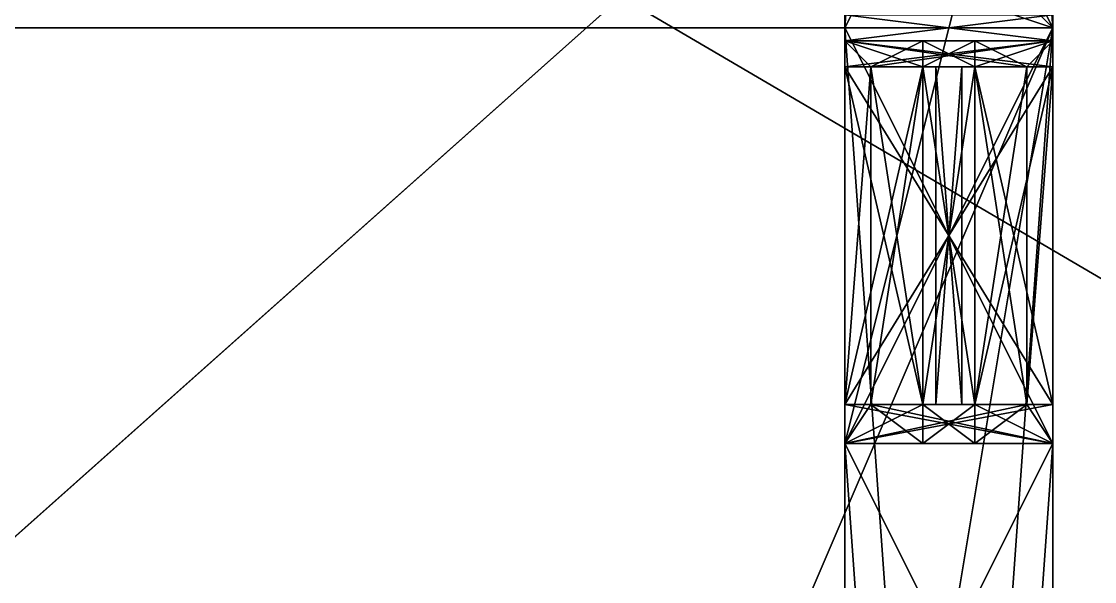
# Model space of a CAD drawing. Extents: x -3136 to 3456, y -896 to 5632.
# Drawn here: x -79.4 to 3.2, y 1749.4 to 1792.5 of the extents above; entities that cross this region are included whole.
import ezdxf

# ---------------------------------------------------------------- set-up
doc = ezdxf.new("R2010")
doc.units = 0

msp = doc.modelspace()

# ---------------------------------------------------------------- meshes
at = {"layer": 'OBJECT028', "color": 50}
mesh = msp.add_polyface(dxfattribs=at)
corners = [(-16, 2016, 128), (-16, 2048, 128), (0, 2048, 128), (0, 2016, 128), (-16, 1824), (-16, 1792), (0, 1792), (0, 1824)]
mesh.append_faces([[corners[k] for k in face] for face in [(1, 3, 0), (5, 7, 4), (6, 2, 7), (4, 0, 5), (1, 7, 2), (5, 3, 6)]], dxfattribs={"vtx0": -1})
mesh.append_faces([[corners[k] for k in face] for face in [(1, 2, 3), (5, 6, 7), (6, 3, 2), (4, 1, 0), (1, 4, 7), (5, 0, 3)]], dxfattribs={"vtx2": -1})
at = {"layer": 'OBJECT029', "color": 50}
mesh = msp.add_polyface(dxfattribs=at)
corners = [(-16, 1536, 128), (-16, 1568, 128), (0, 1568, 128), (0, 1536, 128), (-16, 1792), (-16, 1760), (0, 1760), (0, 1792)]
mesh.append_faces([[corners[k] for k in face] for face in [(1, 3, 0), (5, 7, 4), (4, 0, 5), (6, 2, 7), (5, 3, 6), (1, 7, 2)]], dxfattribs={"vtx0": -1})
mesh.append_faces([[corners[k] for k in face] for face in [(1, 2, 3), (5, 6, 7), (4, 1, 0), (6, 3, 2), (5, 0, 3), (1, 4, 7)]], dxfattribs={"vtx2": -1})
at = {"layer": 'OBJECT036', "color": 50}
mesh = msp.add_polyface(dxfattribs=at)
corners = [(-16, 2048, 288), (-16, 2016, 288), (0, 2016, 288), (0, 2048, 288), (-16, 1792, 416), (-16, 1824, 416), (0, 1824, 416), (0, 1792, 416)]
mesh.append_faces([[corners[k] for k in face] for face in [(1, 3, 0), (5, 7, 4), (0, 4, 1), (2, 6, 3), (5, 3, 6), (1, 7, 2)]], dxfattribs={"vtx0": -1})
mesh.append_faces([[corners[k] for k in face] for face in [(1, 2, 3), (5, 6, 7), (0, 5, 4), (2, 7, 6), (5, 0, 3), (1, 4, 7)]], dxfattribs={"vtx2": -1})
at = {"layer": 'OBJECT037', "color": 50}
mesh = msp.add_polyface(dxfattribs=at)
corners = [(-16, 1568, 288), (-16, 1536, 288), (0, 1536, 288), (0, 1568, 288), (-16, 1760, 416), (-16, 1792, 416), (0, 1792, 416), (0, 1760, 416)]
mesh.append_faces([[corners[k] for k in face] for face in [(1, 3, 0), (5, 7, 4), (2, 6, 3), (0, 4, 1), (1, 7, 2), (5, 3, 6)]], dxfattribs={"vtx0": -1})
mesh.append_faces([[corners[k] for k in face] for face in [(1, 2, 3), (5, 6, 7), (2, 7, 6), (0, 5, 4), (1, 4, 7), (5, 0, 3)]], dxfattribs={"vtx2": -1})
at = {"layer": 'OBJECT053', "color": 50}
mesh = msp.add_polyface(dxfattribs=at)
corners = [(-768, 2048, 144), (0, 2048, 144), (0, 0, 144), (-768, 0, 144), (-768, 0, 128), (0, 0, 128), (0, 2048, 128), (-768, 2048, 128)]
mesh.append_faces([[corners[k] for k in face] for face in [(1, 3, 0), (5, 7, 4), (5, 1, 6), (6, 0, 7), (4, 2, 5), (7, 3, 4)]], dxfattribs={"vtx0": -1})
mesh.append_faces([[corners[k] for k in face] for face in [(1, 2, 3), (5, 6, 7), (5, 2, 1), (6, 1, 0), (4, 3, 2), (7, 0, 3)]], dxfattribs={"vtx2": -1})
at = {"layer": 'OBJECT067', "color": 50}
mesh = msp.add_polyface(dxfattribs=at)
corners = [(-2944, -896, 2176), (-2944, 5504, 2176), (3456, 5504, 2176), (3456, -896, 2176), (-2944, 5504, 2048), (-2944, -896, 2048), (3456, -896, 2048), (3456, 5504, 2048)]
mesh.append_faces([[corners[k] for k in face] for face in [(1, 3, 0), (5, 7, 4), (4, 0, 5), (6, 2, 7), (7, 1, 4), (5, 3, 6)]], dxfattribs={"vtx0": -1})
mesh.append_faces([[corners[k] for k in face] for face in [(1, 2, 3), (5, 6, 7), (4, 1, 0), (6, 3, 2), (7, 2, 1), (5, 0, 3)]], dxfattribs={"vtx2": -1})
at = {"layer": 'OBJECT123', "color": 50}
mesh = msp.add_polyface(dxfattribs=at)
corners = [(-16, 1728, 272), (-16, 1728, 256), (-16, 1760, 256), (-16, 1760, 272), (0, 1760, 272), (0, 1760, 256), (0, 1728, 256), (0, 1728, 272)]
mesh.append_faces([[corners[k] for k in face] for face in [(1, 3, 0), (5, 7, 4), (6, 0, 7), (2, 4, 3), (3, 7, 0), (1, 5, 2)]], dxfattribs={"vtx0": -1})
mesh.append_faces([[corners[k] for k in face] for face in [(1, 2, 3), (5, 6, 7), (6, 1, 0), (2, 5, 4), (3, 4, 7), (1, 6, 5)]], dxfattribs={"vtx2": -1})
at = {"layer": 'OBJECT124', "color": 50}
mesh = msp.add_polyface(dxfattribs=at)
corners = [(-16, 1728, 256), (-16, 1728, 168), (-16, 1760, 168), (-16, 1760, 256), (0, 1760, 256), (0, 1760, 168), (0, 1728, 168), (0, 1728, 256)]
mesh.append_faces([[corners[k] for k in face] for face in [(1, 3, 0), (5, 7, 4), (6, 0, 7), (2, 4, 3), (3, 7, 0), (1, 5, 2)]], dxfattribs={"vtx0": -1})
mesh.append_faces([[corners[k] for k in face] for face in [(1, 2, 3), (5, 6, 7), (6, 1, 0), (2, 5, 4), (3, 4, 7), (1, 6, 5)]], dxfattribs={"vtx2": -1})
at = {"layer": 'OBJECT125', "color": 50}
mesh = msp.add_polyface(dxfattribs=at)
corners = [(-16, 1728, 168), (-16, 1728, 144), (-16, 1760, 144), (-16, 1760, 168), (0, 1760, 168), (0, 1760, 144), (0, 1728, 144), (0, 1728, 168)]
mesh.append_faces([[corners[k] for k in face] for face in [(1, 3, 0), (5, 7, 4), (6, 0, 7), (2, 4, 3), (1, 5, 2), (3, 7, 0)]], dxfattribs={"vtx0": -1})
mesh.append_faces([[corners[k] for k in face] for face in [(1, 2, 3), (5, 6, 7), (6, 1, 0), (2, 5, 4), (1, 6, 5), (3, 4, 7)]], dxfattribs={"vtx2": -1})
at = {"layer": 'OBJECT1271', "color": 50}
mesh = msp.add_polyface(dxfattribs=at)
corners = [(-384, 1728, 432), (-384, 2000, 432), (80, 2000, 432), (80, 1728, 432), (-384, 2000, 240), (-384, 1728, 240), (80, 1728, 240), (80, 2000, 240)]
mesh.append_faces([[corners[k] for k in face] for face in [(1, 3, 0), (5, 7, 4), (4, 0, 5), (6, 2, 7), (7, 1, 4), (5, 3, 6)]], dxfattribs={"vtx0": -1})
mesh.append_faces([[corners[k] for k in face] for face in [(1, 2, 3), (5, 6, 7), (4, 1, 0), (6, 3, 2), (7, 2, 1), (5, 0, 3)]], dxfattribs={"vtx2": -1})
at = {"layer": 'OBJECT263', "color": 50}
mesh = msp.add_polyface(dxfattribs=at)
corners = [(-768, 1792, 288), (-768, 2048, 288), (0, 2048, 288), (0, 1792, 288), (0, 2048, 272), (-768, 2048, 272), (-768, 1792, 272), (0, 1792, 272)]
mesh.append_faces([[corners[k] for k in face] for face in [(1, 3, 0), (5, 7, 4), (4, 1, 5), (7, 2, 4), (5, 0, 6), (6, 3, 7)]], dxfattribs={"vtx0": -1})
mesh.append_faces([[corners[k] for k in face] for face in [(1, 2, 3), (5, 6, 7), (4, 2, 1), (7, 3, 2), (5, 1, 0), (6, 0, 3)]], dxfattribs={"vtx2": -1})
at = {"layer": 'OBJECT264', "color": 50}
mesh = msp.add_polyface(dxfattribs=at)
corners = [(0, 0, 288), (-768, 0, 288), (-768, 1792, 288), (0, 1792, 288), (-768, 1792, 272), (-768, 0, 272), (0, 0, 272), (0, 1792, 272)]
mesh.append_faces([[corners[k] for k in face] for face in [(1, 3, 0), (5, 7, 4), (5, 0, 6), (6, 3, 7), (4, 1, 5), (7, 2, 4)]], dxfattribs={"vtx0": -1})
mesh.append_faces([[corners[k] for k in face] for face in [(1, 2, 3), (5, 6, 7), (5, 1, 0), (6, 0, 3), (4, 2, 1), (7, 3, 2)]], dxfattribs={"vtx2": -1})
at = {"layer": 'OBJECT293', "color": 50}
mesh = msp.add_polyface(dxfattribs=at)
corners = [(-2048, 0, 432), (-2048, 1824, 432), (-1824, 2048, 432), (-224, 2048, 432), (0, 1824, 432), (0, 0, 432), (-2048, 1824, 416), (-2048, 0, 416), (0, 0, 416), (0, 1824, 416), (-224, 2048, 416), (-1824, 2048, 416)]
mesh.append_faces([[corners[k] for k in face] for face in [(1, 5, 0), (7, 11, 6), (6, 0, 7), (8, 4, 9), (10, 2, 11), (7, 5, 8), (9, 3, 10), (11, 1, 6)]], dxfattribs={"vtx0": -1})
mesh.append_faces([[corners[k] for k in face] for face in [(1, 3, 4), (1, 4, 5), (7, 9, 10), (7, 10, 11)]], dxfattribs={"vtx0": -1, "vtx2": -1})
mesh.append_faces([[corners[k] for k in face] for face in [(1, 2, 3), (7, 8, 9), (6, 1, 0), (8, 5, 4), (10, 3, 2), (7, 0, 5), (9, 4, 3), (11, 2, 1)]], dxfattribs={"vtx2": -1})
at = {"layer": 'OBJECT296', "color": 50}
mesh = msp.add_polyface(dxfattribs=at)
corners = [(0, 0), (0, 2048), (3328, 2048), (3328, 0), (3328, 0, -128), (3328, 2048, -128), (0, 2048, -128), (0, 0, -128)]
mesh.append_faces([[corners[k] for k in face] for face in [(1, 3, 0), (5, 7, 4), (4, 2, 5), (5, 1, 6), (6, 0, 7), (7, 3, 4)]], dxfattribs={"vtx0": -1})
mesh.append_faces([[corners[k] for k in face] for face in [(1, 2, 3), (5, 6, 7), (4, 3, 2), (5, 2, 1), (6, 1, 0), (7, 0, 3)]], dxfattribs={"vtx2": -1})
at = {"layer": 'OBJECT299', "color": 50}
mesh = msp.add_polyface(dxfattribs=at)
corners = [(-256, 2048), (0, 2048), (0, 1792), (-256, 1792), (0, 2048, -128), (-256, 2048, -128), (-256, 1792, -128), (0, 1792, -128)]
mesh.append_faces([[corners[k] for k in face] for face in [(1, 3, 0), (5, 7, 4), (4, 0, 5), (7, 1, 4), (6, 2, 7), (5, 3, 6)]], dxfattribs={"vtx0": -1})
mesh.append_faces([[corners[k] for k in face] for face in [(1, 2, 3), (5, 6, 7), (4, 1, 0), (7, 2, 1), (6, 3, 2), (5, 0, 3)]], dxfattribs={"vtx2": -1})
at = {"layer": 'OBJECT302', "color": 50}
mesh = msp.add_polyface(dxfattribs=at)
corners = [(-256, 256), (-256, 1792), (0, 1792), (0, 256), (0, 256, -128), (0, 1792, -128), (-256, 1792, -128), (-256, 256, -128)]
mesh.append_faces([[corners[k] for k in face] for face in [(1, 3, 0), (5, 7, 4), (4, 2, 5), (5, 1, 6), (6, 0, 7), (7, 3, 4)]], dxfattribs={"vtx0": -1})
mesh.append_faces([[corners[k] for k in face] for face in [(1, 2, 3), (5, 6, 7), (4, 3, 2), (5, 2, 1), (6, 1, 0), (7, 0, 3)]], dxfattribs={"vtx2": -1})
at = {"layer": 'OBJECT731', "color": 50}
mesh = msp.add_polyface(dxfattribs=at)
corners = [(0, 1760, 272), (-16, 1760, 272), (-16, 1824, 272), (0, 1824, 272), (-16, 1824, 256), (-16, 1760, 256), (0, 1760, 256), (0, 1824, 256)]
mesh.append_faces([[corners[k] for k in face] for face in [(1, 3, 0), (5, 7, 4), (5, 0, 6), (6, 3, 7), (4, 1, 5), (7, 2, 4)]], dxfattribs={"vtx0": -1})
mesh.append_faces([[corners[k] for k in face] for face in [(1, 2, 3), (5, 6, 7), (5, 1, 0), (6, 0, 3), (4, 2, 1), (7, 3, 2)]], dxfattribs={"vtx2": -1})
at = {"layer": 'OBJECT732', "color": 50}
mesh = msp.add_polyface(dxfattribs=at)
corners = [(0, 1760, 256), (0, 1760, 254), (-16, 1760, 254), (-16, 1760, 256), (-2, 1763, 254), (-14, 1763, 254)]
mesh.append_faces([[corners[k] for k in face] for face in [(1, 0, 4), (2, 5, 3)]])
mesh.append_faces([[corners[k] for k in face] for face in [(1, 3, 0), (1, 5, 2), (3, 4, 0)]], dxfattribs={"vtx0": -1})
mesh.append_faces([[corners[k] for k in face] for face in [(1, 2, 3), (1, 4, 5), (3, 5, 4)]], dxfattribs={"vtx2": -1})
at = {"layer": 'OBJECT733', "color": 50}
mesh = msp.add_polyface(dxfattribs=at)
corners = [(-16, 1760, 256), (-16, 1763, 256), (0, 1763, 256), (0, 1760, 256), (-2, 1763, 254), (-14, 1763, 254)]
mesh.append_faces([[corners[k] for k in face] for face in [(2, 4, 3), (1, 0, 5)]])
mesh.append_faces([[corners[k] for k in face] for face in [(1, 3, 0), (2, 5, 4), (3, 5, 0)]], dxfattribs={"vtx0": -1})
mesh.append_faces([[corners[k] for k in face] for face in [(1, 2, 3), (2, 1, 5), (3, 4, 5)]], dxfattribs={"vtx2": -1})
at = {"layer": 'OBJECT734', "color": 50}
mesh = msp.add_polyface(dxfattribs=at)
corners = [(0, 1793, 179), (0, 1791, 179), (0, 1791, 254), (0, 1793, 254), (-16, 1791, 179), (-16, 1793, 179), (-16, 1793, 254), (-16, 1791, 254)]
mesh.append_faces([[corners[k] for k in face] for face in [(1, 3, 0), (5, 7, 4), (4, 0, 5), (6, 2, 7), (5, 3, 6), (1, 7, 2)]], dxfattribs={"vtx0": -1})
mesh.append_faces([[corners[k] for k in face] for face in [(1, 2, 3), (5, 6, 7), (4, 1, 0), (6, 3, 2), (5, 0, 3), (1, 4, 7)]], dxfattribs={"vtx2": -1})
at = {"layer": 'OBJECT735', "color": 50}
mesh = msp.add_polyface(dxfattribs=at)
corners = [(-16, 1789, 256), (-16, 1791, 256), (0, 1791, 256), (0, 1789, 256), (-2, 1789, 254), (-14, 1789, 254)]
mesh.append_faces([[corners[k] for k in face] for face in [(3, 2, 4), (0, 5, 1)]])
mesh.append_faces([[corners[k] for k in face] for face in [(1, 3, 0), (3, 5, 0), (2, 5, 4)]], dxfattribs={"vtx0": -1})
mesh.append_faces([[corners[k] for k in face] for face in [(1, 2, 3), (3, 4, 5), (2, 1, 5)]], dxfattribs={"vtx2": -1})
at = {"layer": 'OBJECT736', "color": 50}
mesh = msp.add_polyface(dxfattribs=at)
corners = [(0, 1791, 256), (0, 1791, 254), (-2, 1789, 254), (-14, 1789, 254), (-16, 1791, 254), (-16, 1791, 256)]
mesh.append_faces([[corners[k] for k in face] for face in [(1, 2, 0), (4, 5, 3)]])
mesh.append_faces([[corners[k] for k in face] for face in [(3, 1, 4), (4, 0, 5), (2, 5, 0)]], dxfattribs={"vtx0": -1})
mesh.append_faces([[corners[k] for k in face] for face in [(3, 2, 1), (4, 1, 0), (2, 3, 5)]], dxfattribs={"vtx2": -1})
at = {"layer": 'OBJECT737', "color": 50}
mesh = msp.add_polyface(dxfattribs=at)
corners = [(-16, 1791, 256), (-16, 1793, 256), (0, 1793, 256), (0, 1791, 256), (0, 1793, 254), (0, 1791, 254), (-16, 1791, 254), (-16, 1793, 254)]
mesh.append_faces([[corners[k] for k in face] for face in [(1, 3, 0), (5, 2, 4), (7, 0, 6), (6, 4, 7), (0, 5, 6), (2, 7, 4)]], dxfattribs={"vtx0": -1})
mesh.append_faces([[corners[k] for k in face] for face in [(1, 2, 3), (5, 3, 2), (7, 1, 0), (6, 5, 4), (0, 3, 5), (2, 1, 7)]], dxfattribs={"vtx2": -1})
at = {"layer": 'OBJECT740', "color": 50}
mesh = msp.add_polyface(dxfattribs=at)
corners = [(0, 1789, 171), (0, 1789, 169), (0, 1763, 169), (0, 1763, 171), (-16, 1763, 171), (-16, 1763, 169), (-16, 1789, 169), (-16, 1789, 171)]
mesh.append_faces([[corners[k] for k in face] for face in [(1, 3, 0), (5, 7, 4), (2, 4, 3), (6, 0, 7), (5, 1, 6), (7, 3, 4)]], dxfattribs={"vtx0": -1})
mesh.append_faces([[corners[k] for k in face] for face in [(1, 2, 3), (5, 6, 7), (2, 5, 4), (6, 1, 0), (5, 2, 1), (7, 0, 3)]], dxfattribs={"vtx2": -1})
at = {"layer": 'OBJECT741', "color": 50}
mesh = msp.add_polyface(dxfattribs=at)
corners = [(-16, 1789, 144), (-16, 1763, 144), (0, 1763, 144), (0, 1789, 144), (0, 1789, 169), (0, 1763, 169), (-16, 1763, 169), (-16, 1789, 169)]
mesh.append_faces([[corners[k] for k in face] for face in [(1, 3, 0), (3, 5, 4), (1, 7, 6), (2, 6, 5), (0, 4, 7), (7, 5, 6)]], dxfattribs={"vtx0": -1})
mesh.append_faces([[corners[k] for k in face] for face in [(1, 2, 3), (3, 2, 5), (1, 0, 7), (2, 1, 6), (0, 3, 4), (7, 4, 5)]], dxfattribs={"vtx2": -1})
at = {"layer": 'OBJECT742', "color": 50}
mesh = msp.add_polyface(dxfattribs=at)
corners = [(-16, 1763, 144), (-16, 1760, 144), (0, 1760, 144), (0, 1763, 144), (0, 1760, 171), (-16, 1760, 171), (0, 1763, 171), (-16, 1763, 171)]
mesh.append_faces([[corners[k] for k in face] for face in [(1, 3, 0), (2, 5, 4), (3, 4, 6), (1, 7, 5), (0, 6, 7), (5, 6, 4)]], dxfattribs={"vtx0": -1})
mesh.append_faces([[corners[k] for k in face] for face in [(1, 2, 3), (2, 1, 5), (3, 2, 4), (1, 0, 7), (0, 3, 6), (5, 7, 6)]], dxfattribs={"vtx2": -1})
at = {"layer": 'OBJECT743', "color": 50}
mesh = msp.add_polyface(dxfattribs=at)
corners = [(-16, 1791, 144), (-16, 1789, 144), (0, 1789, 144), (0, 1791, 144), (0, 1789, 171), (0, 1791, 171), (-16, 1789, 171), (-16, 1791, 171)]
mesh.append_faces([[corners[k] for k in face] for face in [(1, 3, 0), (2, 5, 3), (1, 7, 6), (2, 6, 4), (7, 4, 6), (0, 5, 7)]], dxfattribs={"vtx0": -1})
mesh.append_faces([[corners[k] for k in face] for face in [(1, 2, 3), (2, 4, 5), (1, 0, 7), (2, 1, 6), (7, 5, 4), (0, 3, 5)]], dxfattribs={"vtx2": -1})
at = {"layer": 'OBJECT744', "color": 50}
mesh = msp.add_polyface(dxfattribs=at)
corners = [(-16, 1793, 144), (-16, 1791, 144), (0, 1791, 144), (0, 1793, 144), (0, 1791, 171), (0, 1793, 171), (-16, 1793, 171), (-16, 1791, 171)]
mesh.append_faces([[corners[k] for k in face] for face in [(1, 3, 0), (2, 5, 3), (0, 7, 1), (6, 4, 7), (2, 7, 4), (0, 5, 6)]], dxfattribs={"vtx0": -1})
mesh.append_faces([[corners[k] for k in face] for face in [(1, 2, 3), (2, 4, 5), (0, 6, 7), (6, 5, 4), (2, 1, 7), (0, 3, 5)]], dxfattribs={"vtx2": -1})
at = {"layer": 'OBJECT746', "color": 50}
mesh = msp.add_polyface(dxfattribs=at)
corners = [(0, 1793, 171), (0, 1791, 171), (0, 1791, 179), (0, 1793, 179), (-16, 1791, 171), (-16, 1793, 171), (-16, 1793, 179), (-16, 1791, 179)]
mesh.append_faces([[corners[k] for k in face] for face in [(1, 3, 0), (5, 7, 4), (6, 2, 7), (4, 0, 5), (1, 7, 2), (5, 3, 6)]], dxfattribs={"vtx0": -1})
mesh.append_faces([[corners[k] for k in face] for face in [(1, 2, 3), (5, 6, 7), (6, 3, 2), (4, 1, 0), (1, 4, 7), (5, 0, 3)]], dxfattribs={"vtx2": -1})
at = {"layer": 'OBJECT747', "color": 50}
mesh = msp.add_polyface(dxfattribs=at)
corners = [(0, 1760, 179), (0, 1760, 171), (-16, 1760, 171), (-16, 1760, 179), (-2, 1763, 179), (-14, 1763, 179)]
mesh.append_faces([[corners[k] for k in face] for face in [(0, 4, 1), (2, 5, 3)]])
mesh.append_faces([[corners[k] for k in face] for face in [(1, 3, 0), (3, 4, 0), (1, 5, 2)]], dxfattribs={"vtx0": -1})
mesh.append_faces([[corners[k] for k in face] for face in [(1, 2, 3), (3, 5, 4), (1, 4, 5)]], dxfattribs={"vtx2": -1})
at = {"layer": 'OBJECT748', "color": 50}
mesh = msp.add_polyface(dxfattribs=at)
corners = [(-2, 1763, 178.989), (0, 1763, 171), (0, 1760, 171), (-16, 1760, 171), (-16, 1763, 171), (-14, 1763, 179)]
mesh.append_faces([[corners[k] for k in face] for face in [(1, 2, 0), (4, 5, 3)]])
mesh.append_faces([[corners[k] for k in face] for face in [(0, 4, 1), (3, 1, 4), (2, 5, 0)]], dxfattribs={"vtx0": -1})
mesh.append_faces([[corners[k] for k in face] for face in [(0, 5, 4), (3, 2, 1), (2, 3, 5)]], dxfattribs={"vtx2": -1})
at = {"layer": 'OBJECT749', "color": 50}
mesh = msp.add_polyface(dxfattribs=at)
corners = [(0, 1791, 171), (0, 1789, 171), (-2, 1789, 179), (-14, 1789, 179), (-16, 1789, 171), (-16, 1791, 171)]
mesh.append_faces([[corners[k] for k in face] for face in [(1, 2, 0), (4, 5, 3)]])
mesh.append_faces([[corners[k] for k in face] for face in [(1, 3, 2), (4, 0, 5), (2, 5, 0)]], dxfattribs={"vtx0": -1})
mesh.append_faces([[corners[k] for k in face] for face in [(1, 4, 3), (4, 1, 0), (2, 3, 5)]], dxfattribs={"vtx2": -1})
at = {"layer": 'OBJECT750', "color": 50}
mesh = msp.add_polyface(dxfattribs=at)
corners = [(-2, 1789, 179), (0, 1791, 179), (0, 1791, 171), (-16, 1791, 171), (-16, 1791, 179), (-14, 1789, 179)]
mesh.append_faces([[corners[k] for k in face] for face in [(1, 2, 0), (4, 5, 3)]])
mesh.append_faces([[corners[k] for k in face] for face in [(0, 4, 1), (3, 1, 4), (2, 5, 0)]], dxfattribs={"vtx0": -1})
mesh.append_faces([[corners[k] for k in face] for face in [(0, 5, 4), (3, 2, 1), (2, 3, 5)]], dxfattribs={"vtx2": -1})
at = {"layer": 'OBJECT759', "color": 50}
mesh = msp.add_polyface(dxfattribs=at)
corners = [(-10, 1760, 179), (-16, 1760, 179), (-16, 1760, 254), (-10, 1760, 254), (-14, 1763, 179), (-14, 1763, 254), (-10, 1763, 179), (-10, 1763, 254)]
mesh.append_faces([[corners[k] for k in face] for face in [(1, 3, 0), (1, 5, 2), (4, 0, 6), (2, 7, 3), (4, 7, 5), (0, 7, 6)]], dxfattribs={"vtx0": -1})
mesh.append_faces([[corners[k] for k in face] for face in [(1, 2, 3), (1, 4, 5), (4, 1, 0), (2, 5, 7), (4, 6, 7), (0, 3, 7)]], dxfattribs={"vtx2": -1})
at = {"layer": 'OBJECT760', "color": 50}
mesh = msp.add_polyface(dxfattribs=at)
corners = [(-6, 1760, 179), (-10, 1760, 179), (-10, 1760, 254), (-6, 1760, 254), (-6, 1763, 179), (-10, 1763, 179), (-10, 1763, 254), (-6, 1763, 254)]
mesh.append_faces([[corners[k] for k in face] for face in [(1, 3, 0), (5, 0, 4), (2, 7, 3), (4, 6, 5), (1, 6, 2), (0, 7, 4)]], dxfattribs={"vtx0": -1})
mesh.append_faces([[corners[k] for k in face] for face in [(1, 2, 3), (5, 1, 0), (2, 6, 7), (4, 7, 6), (1, 5, 6), (0, 3, 7)]], dxfattribs={"vtx2": -1})
at = {"layer": 'OBJECT761', "color": 50}
mesh = msp.add_polyface(dxfattribs=at)
corners = [(0, 1760, 254), (0, 1760, 179), (-6, 1760, 179), (-6, 1760, 254), (-2, 1763, 179), (-2, 1763, 254), (-6, 1763, 179), (-6, 1763, 254)]
mesh.append_faces([[corners[k] for k in face] for face in [(1, 3, 0), (1, 5, 4), (1, 6, 2), (3, 5, 0), (4, 7, 6), (2, 7, 3)]], dxfattribs={"vtx0": -1})
mesh.append_faces([[corners[k] for k in face] for face in [(1, 2, 3), (1, 0, 5), (1, 4, 6), (3, 7, 5), (4, 5, 7), (2, 6, 7)]], dxfattribs={"vtx2": -1})
at = {"layer": 'OBJECT762', "color": 50}
mesh = msp.add_polyface(dxfattribs=at)
corners = [(-14, 1789, 179), (-16, 1791, 179), (-16, 1791, 254), (-14, 1789, 254), (-10, 1791, 179), (-10, 1789, 179), (-10, 1789, 254), (-10, 1791, 254)]
mesh.append_faces([[corners[k] for k in face] for face in [(1, 3, 0), (1, 5, 4), (3, 7, 6), (0, 6, 5), (1, 7, 2), (5, 7, 4)]], dxfattribs={"vtx0": -1})
mesh.append_faces([[corners[k] for k in face] for face in [(1, 2, 3), (1, 0, 5), (3, 2, 7), (0, 3, 6), (1, 4, 7), (5, 6, 7)]], dxfattribs={"vtx2": -1})
at = {"layer": 'OBJECT763', "color": 50}
mesh = msp.add_polyface(dxfattribs=at)
corners = [(-6, 1791, 179), (-10, 1791, 179), (-10, 1789, 179), (-6, 1789, 179), (-6, 1789, 254), (-10, 1789, 254), (-10, 1791, 254), (-6, 1791, 254)]
mesh.append_faces([[corners[k] for k in face] for face in [(1, 3, 0), (5, 7, 4), (2, 4, 3), (0, 6, 1), (1, 5, 2), (3, 7, 0)]], dxfattribs={"vtx0": -1})
mesh.append_faces([[corners[k] for k in face] for face in [(1, 2, 3), (5, 6, 7), (2, 5, 4), (0, 7, 6), (1, 6, 5), (3, 4, 7)]], dxfattribs={"vtx2": -1})
at = {"layer": 'OBJECT764', "color": 50}
mesh = msp.add_polyface(dxfattribs=at)
corners = [(0, 1791, 179), (-2, 1789, 179), (-2, 1789, 254), (0, 1791, 254), (-6, 1789, 179), (-6, 1791, 179), (-6, 1791, 254), (-6, 1789, 254)]
mesh.append_faces([[corners[k] for k in face] for face in [(1, 3, 0), (1, 5, 4), (3, 7, 6), (1, 7, 2), (0, 6, 5), (5, 7, 4)]], dxfattribs={"vtx0": -1})
mesh.append_faces([[corners[k] for k in face] for face in [(1, 2, 3), (1, 0, 5), (3, 2, 7), (1, 4, 7), (0, 3, 6), (5, 6, 7)]], dxfattribs={"vtx2": -1})
at = {"layer": 'OBJECT765', "color": 50}
mesh = msp.add_polyface(dxfattribs=at)
corners = [(-16, 1789, 171), (-14, 1789, 179), (-14, 1763, 179), (-16, 1763, 171), (-10, 1763, 179), (-10, 1789, 179), (-10, 1763, 171), (-10, 1789, 171)]
mesh.append_faces([[corners[k] for k in face] for face in [(1, 3, 0), (2, 5, 4), (3, 4, 6), (0, 5, 1), (0, 6, 7), (4, 7, 6)]], dxfattribs={"vtx0": -1})
mesh.append_faces([[corners[k] for k in face] for face in [(1, 2, 3), (2, 1, 5), (3, 2, 4), (0, 7, 5), (0, 3, 6), (4, 5, 7)]], dxfattribs={"vtx2": -1})
at = {"layer": 'OBJECT766', "color": 50}
mesh = msp.add_polyface(dxfattribs=at)
corners = [(-6, 1763, 179), (-10, 1763, 179), (-10, 1789, 179), (-6, 1789, 179), (-6, 1763, 171), (-10, 1763, 171), (-10, 1789, 171), (-6, 1789, 171)]
mesh.append_faces([[corners[k] for k in face] for face in [(1, 3, 0), (5, 0, 4), (7, 2, 6), (6, 4, 7), (2, 5, 6), (0, 7, 4)]], dxfattribs={"vtx0": -1})
mesh.append_faces([[corners[k] for k in face] for face in [(1, 2, 3), (5, 1, 0), (7, 3, 2), (6, 5, 4), (2, 1, 5), (0, 3, 7)]], dxfattribs={"vtx2": -1})
at = {"layer": 'OBJECT767', "color": 50}
mesh = msp.add_polyface(dxfattribs=at)
corners = [(0, 1763, 171), (-2, 1763, 179), (-2, 1789, 179), (0, 1789, 171), (-6, 1789, 179), (-6, 1763, 179), (-6, 1763, 171), (-6, 1789, 171)]
mesh.append_faces([[corners[k] for k in face] for face in [(1, 3, 0), (2, 5, 4), (0, 5, 1), (3, 4, 7), (0, 7, 6), (4, 6, 7)]], dxfattribs={"vtx0": -1})
mesh.append_faces([[corners[k] for k in face] for face in [(1, 2, 3), (2, 1, 5), (0, 6, 5), (3, 2, 4), (0, 3, 7), (4, 5, 6)]], dxfattribs={"vtx2": -1})
at = {"layer": 'OBJECT768', "color": 50}
mesh = msp.add_polyface(dxfattribs=at)
corners = [(-10, 1763, 256), (-16, 1763, 256), (-16, 1789, 256), (-10, 1789, 256), (-14, 1763, 254), (-14, 1789, 254), (-10, 1789, 254), (-10, 1763, 254)]
mesh.append_faces([[corners[k] for k in face] for face in [(1, 3, 0), (5, 1, 4), (5, 7, 6), (4, 0, 7), (2, 6, 3), (7, 3, 6)]], dxfattribs={"vtx0": -1})
mesh.append_faces([[corners[k] for k in face] for face in [(1, 2, 3), (5, 2, 1), (5, 4, 7), (4, 1, 0), (2, 5, 6), (7, 0, 3)]], dxfattribs={"vtx2": -1})
at = {"layer": 'OBJECT769', "color": 50}
mesh = msp.add_polyface(dxfattribs=at)
corners = [(-6, 1763, 256), (-10, 1763, 256), (-10, 1789, 256), (-6, 1789, 256), (-6, 1789, 254), (-10, 1789, 254), (-10, 1763, 254), (-6, 1763, 254)]
mesh.append_faces([[corners[k] for k in face] for face in [(1, 3, 0), (5, 7, 4), (6, 0, 7), (4, 2, 5), (7, 3, 4), (5, 1, 6)]], dxfattribs={"vtx0": -1})
mesh.append_faces([[corners[k] for k in face] for face in [(1, 2, 3), (5, 6, 7), (6, 1, 0), (4, 3, 2), (7, 0, 3), (5, 2, 1)]], dxfattribs={"vtx2": -1})
at = {"layer": 'OBJECT770', "color": 50}
mesh = msp.add_polyface(dxfattribs=at)
corners = [(-6, 1789, 256), (0, 1789, 256), (0, 1763, 256), (-6, 1763, 256), (-2, 1789, 254), (-2, 1763, 254), (-6, 1763, 254), (-6, 1789, 254)]
mesh.append_faces([[corners[k] for k in face] for face in [(1, 3, 0), (5, 1, 4), (5, 7, 6), (2, 6, 3), (4, 0, 7), (7, 3, 6)]], dxfattribs={"vtx0": -1})
mesh.append_faces([[corners[k] for k in face] for face in [(1, 2, 3), (5, 2, 1), (5, 4, 7), (2, 5, 6), (4, 1, 0), (7, 0, 3)]], dxfattribs={"vtx2": -1})
at = {"layer": 'OBJECT784', "color": 50}
mesh = msp.add_polyface(dxfattribs=at)
corners = [(-7, 1789, 179), (-7, 1763, 179), (-7, 1763, 254), (-7, 1789, 254), (-9, 1763, 179), (-9, 1789, 179), (-9, 1789, 254), (-9, 1763, 254)]
mesh.append_faces([[corners[k] for k in face] for face in [(1, 3, 0), (5, 7, 4), (4, 0, 5), (6, 2, 7), (5, 3, 6), (1, 7, 2)]], dxfattribs={"vtx0": -1})
mesh.append_faces([[corners[k] for k in face] for face in [(1, 2, 3), (5, 6, 7), (4, 1, 0), (6, 3, 2), (5, 0, 3), (1, 4, 7)]], dxfattribs={"vtx2": -1})

doc.saveas('drawing.dxf')
